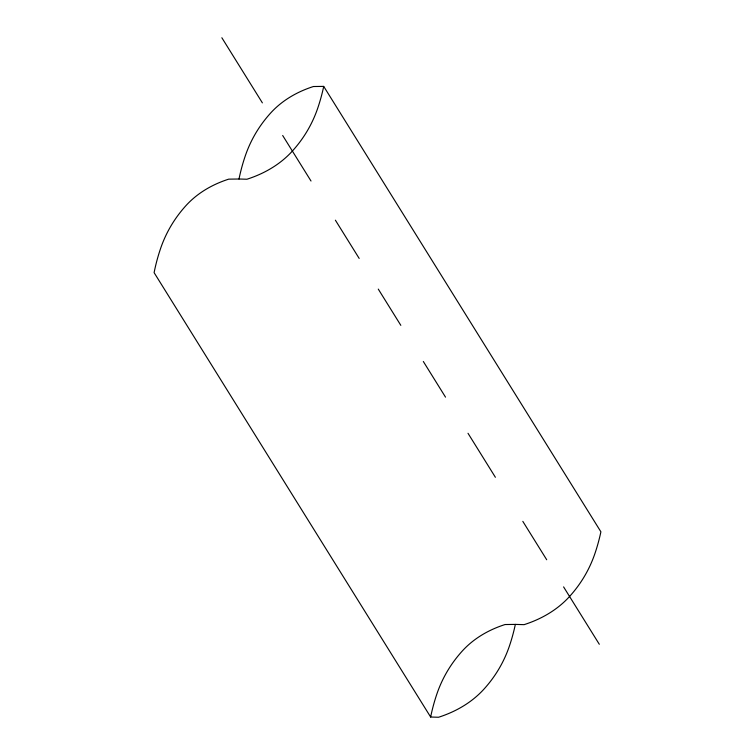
<?xml version="1.0" encoding="UTF-8"?>
<svg xmlns="http://www.w3.org/2000/svg" width="755" height="755" viewBox="0 0 755 755"><rect width="100%" height="100%" fill="white"/><g stroke="black" fill="none" stroke-linecap="round" stroke-linejoin="round"><path stroke-width="1.13" d="M323.716 86.391L313.41 86.523A158.937 111.004 27.2 0 0 270.62 113.052A248.914 173.848 27.2 0 0 245.177 156.2A376.047 262.636 27.2 0 0 239.005 179.011L228.708 179.152A158.937 111.004 27.2 0 0 185.909 205.681A248.914 173.848 27.2 0 0 160.475 248.82A376.047 262.636 27.2 0 0 154.105 272.649L430.643 717.024L438.561 717.25A168.761 117.865 27.2 0 0 484.002 689.079A248.914 173.848 27.2 0 0 509.446 645.94A376.047 262.636 27.2 0 0 515.344 624.404L524.112 624.649A168.761 117.865 27.2 0 0 569.563 596.478A248.914 173.848 27.2 0 0 594.997 553.33A376.047 262.636 27.2 0 0 600.895 531.803L323.716 86.391A376.047 262.636 27.2 0 1 317.817 107.927A248.914 173.848 27.2 0 1 292.374 151.066A168.761 117.865 27.2 0 1 246.932 179.237L239.005 179.011M515.344 624.404L505.048 624.536A158.937 111.004 27.2 0 0 462.249 651.065A248.914 173.848 27.2 0 0 436.805 694.213A376.047 262.636 27.2 0 0 430.643 717.024M221.857 37.75L262.381 102.869M282.681 135.494L311.013 181.021M335.39 220.186L359.182 258.427M378.274 289.099L400.829 325.348M423.329 361.494L445.507 397.139M468.006 433.285L495.384 477.283M522.819 521.365L546.705 559.748M563.589 586.89L599.31 644.279"/></g></svg>
